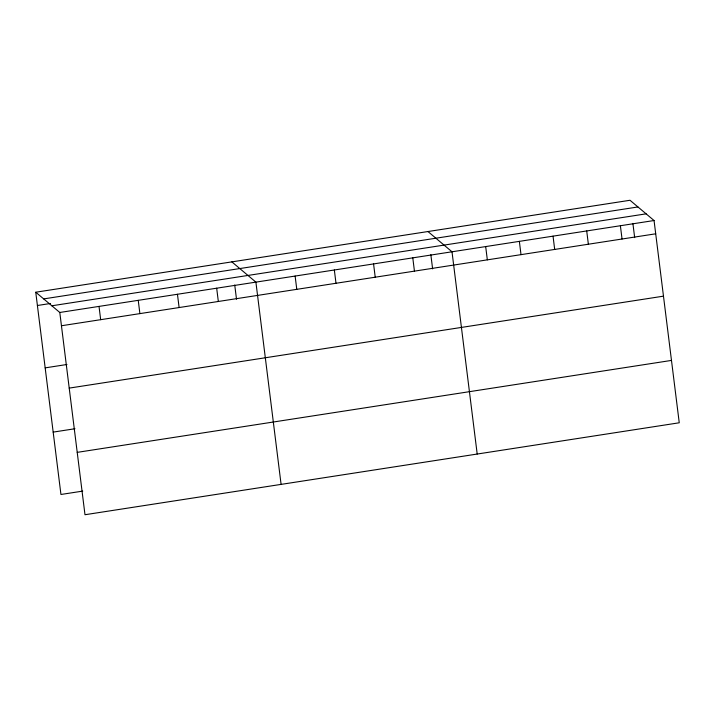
<?xml version="1.0" encoding="UTF-8"?>
<svg xmlns="http://www.w3.org/2000/svg" width="715" height="715" viewBox="0 0 715 715"><rect width="100%" height="100%" fill="white"/><g stroke="black" fill="none" stroke-linecap="round" stroke-linejoin="round"><path stroke-width="1.07" d="M35.75 292.221L630.013 200.272L654.055 220.524L679.25 422.78L84.987 514.728L59.792 312.473L35.75 292.221L60.945 494.476L82.734 491.107M43.687 298.906L637.95 206.957M37.403 305.502L50.479 303.482M51.855 305.788L646.128 213.839M59.792 312.473L654.055 220.524M61.445 325.754L655.709 233.805M45.17 367.868L66.96 364.489M69.212 388.111L663.475 296.162M53.178 432.11L74.968 428.741M77.22 452.363L671.483 360.414M427.963 231.535L452.005 251.787L477.2 454.043M231.857 261.878L255.899 282.13L281.093 484.386M632.891 223.402L634.67 237.621M620.388 225.734L622.041 239.016M586.711 230.945L588.365 244.226M553.035 236.156L554.688 249.437M519.358 241.366L521.012 254.647M485.682 246.577L487.335 259.858M430.841 254.665L432.62 268.885M412.787 257.856L414.441 271.137M373.57 263.924L375.223 277.206M334.343 269.993L335.996 283.274M295.125 276.062L296.779 289.343M234.734 285.008L236.513 299.228M216.681 288.199L218.334 301.48M177.454 294.267L179.108 307.548M138.236 300.336L139.89 313.617M99.019 306.404L100.672 319.685"/></g></svg>
